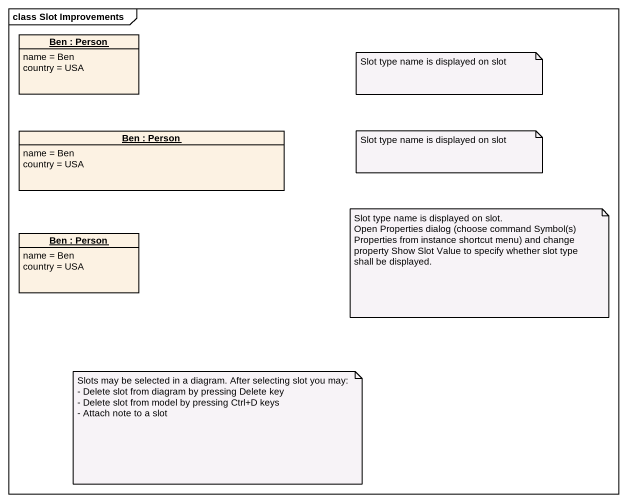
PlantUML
@startuml
mainframe class Slot Improvements
hide circle
hide empty members
object "Ben : Person" as Ben {
  name = Ben
  country = USA
}
object "Ben : Person" as Ben_2 {
  name = Ben
  country = USA
}
object "Ben : Person" as Ben_3 {
  name = Ben
  country = USA
}
note as N1
  Slot type name is displayed on slot
end note
note as N2
  Slot type name is displayed on slot
end note
note as N3
  Slot type name is displayed on slot.
  Open Properties dialog (choose command Symbol(s) Properties from instance shortcut menu) and change property Show Slot Value to specify whether slot type shall be displayed.
end note
note as N4
  Slots may be selected in a diagram. After selecting slot you may:
  - Delete slot from diagram by pressing Delete key
  - Delete slot from model by pressing Ctrl+D keys
  - Attach note to a slot
end note
@enduml
